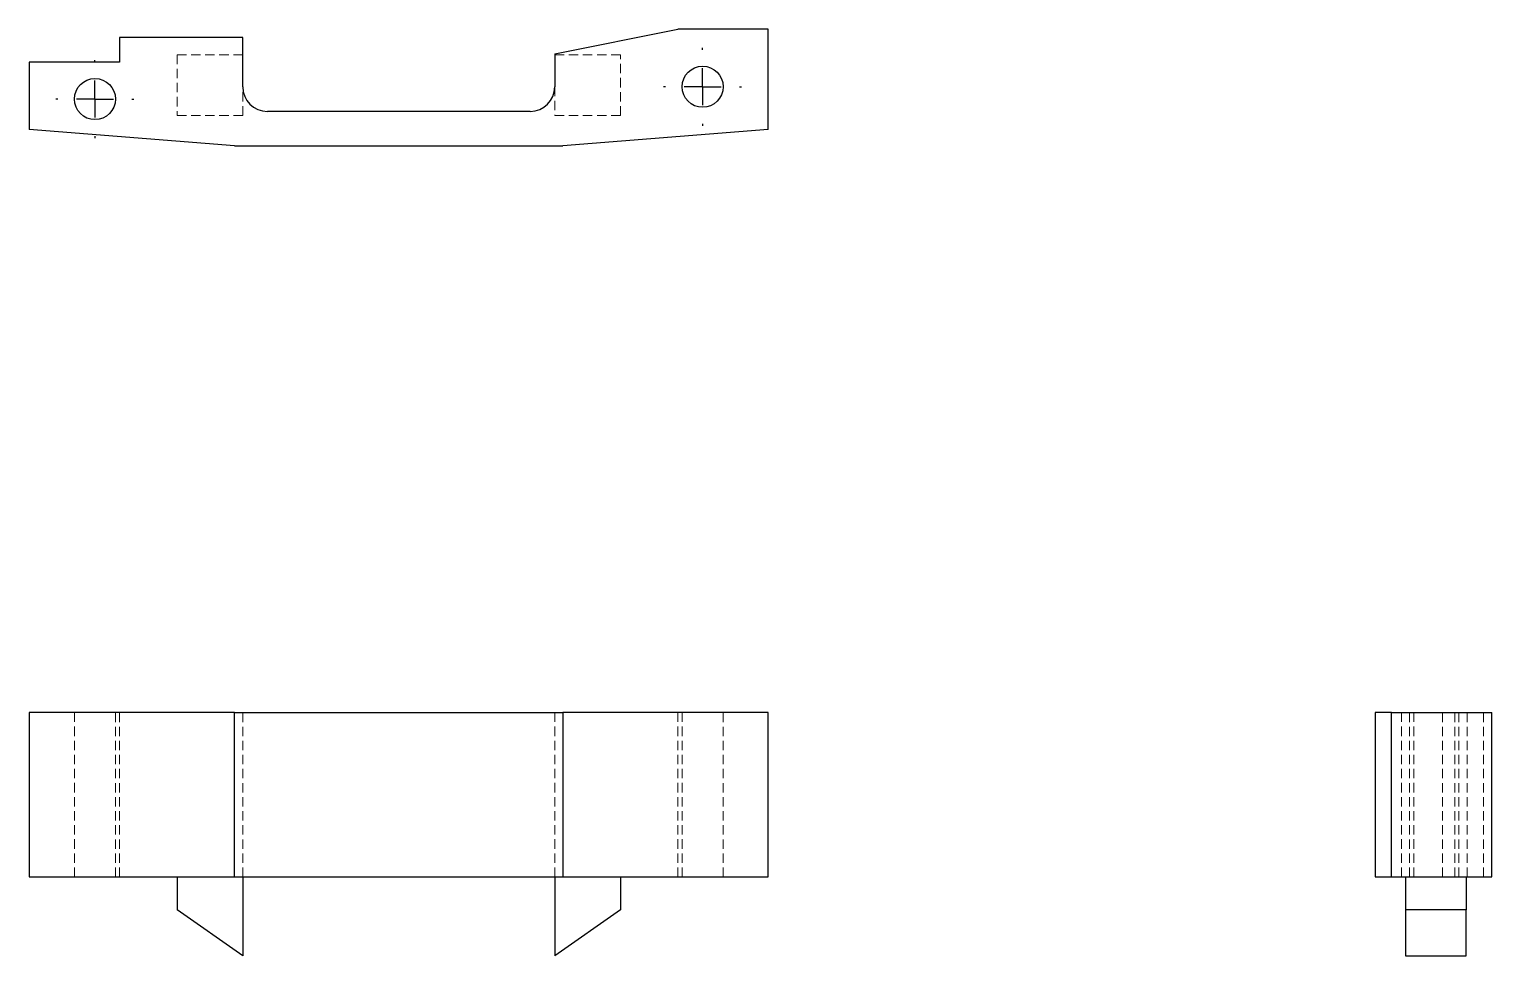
# Model space of a CAD drawing. Header units: millimetres. Extents: x 33 to 231, y 41 to 166.
import ezdxf

# ---------------------------------------------------------------- set-up
doc = ezdxf.new("R2010")
doc.units = ezdxf.units.MM
doc.linetypes.add('HIDDEN', pattern=[1.905, 1.27, -0.635])
doc.layers.add('10', color=7, linetype='Continuous')

# ---------------------------------------------------------------- blocks, each defined once
blk = doc.blocks.new('SW_CENTERMARKSYMBOL_0')
at = {"layer": '10', "color": 0}
for p, q in [((0, 5), (0, 5.28)), ((0, 0), (0, 2.5)), ((-5, 0), (-5.28, 0)), ((0, 0), (-2.5, 0)), ((0, 0), (0, -2.5)), ((0, 0), (2.5, 0)), ((5, 0), (5.28, 0)), ((0, -5), (0, -5.28))]:
    blk.add_line(p, q, dxfattribs=at)
blk = doc.blocks.new('SW_CENTERMARKSYMBOL_1')
at = {"layer": '10', "color": 0}
for p, q in [((0, 5), (0, 5.28)), ((0, 0), (0, 2.5)), ((-5, 0), (-5.28, 0)), ((0, 0), (-2.5, 0)), ((0, 0), (0, -2.5)), ((0, 0), (2.5, 0)), ((5, 0), (5.28, 0)), ((0, -5), (0, -5.28))]:
    blk.add_line(p, q, dxfattribs=at)

msp = doc.modelspace()

# ---------------------------------------------------------------- linework, layer by layer
at = {"color": 7, "linetype": 'Continuous', "lineweight": 25}
for p, q in [((45.22, 164.78), (45.22, 161.44)), ((61.89, 164.78), (45.22, 164.78)), ((61.89, 158.11), (61.89, 164.78)), ((104.11, 162.56), (120.78, 165.89)), ((133, 165.89), (120.78, 165.89)), ((133, 152.33), (133, 165.89)), ((104.11, 162.56), (104.11, 158.11)), ((33, 161.44), (33, 152.33)), ((45.22, 161.44), (33, 161.44)), ((100.78, 154.78), (65.22, 154.78)), ((60.78, 150.11), (33, 152.33)), ((133, 152.33), (105.22, 150.11)), ((60.78, 150.11), (105.22, 150.11)), ((33, 73.45), (33, 51.22)), ((60.78, 73.45), (33, 73.45)), ((60.78, 51.22), (60.78, 73.45)), ((60.78, 73.45), (105.22, 73.45)), ((105.22, 73.45), (105.22, 51.22)), ((133, 73.45), (105.22, 73.45)), ((133, 51.22), (133, 73.45)), ((215.11, 73.45), (215.11, 51.22)), ((217.33, 73.45), (215.11, 73.45)), ((217.33, 51.22), (217.33, 73.45)), ((217.33, 73.45), (230.89, 73.45)), ((230.89, 51.22), (230.89, 73.45)), ((33, 51.22), (60.78, 51.22)), ((53, 51.22), (53, 46.78)), ((60.78, 51.22), (105.22, 51.22)), ((61.89, 51.22), (61.89, 40.55)), ((104.11, 51.22), (104.11, 40.55)), ((105.22, 51.22), (133, 51.22)), ((113, 51.22), (113, 46.78)), ((215.11, 51.22), (217.33, 51.22)), ((217.33, 51.22), (230.89, 51.22)), ((219.22, 51.22), (219.22, 46.78)), ((227.44, 51.22), (227.44, 46.78)), ((61.89, 40.55), (53, 46.78)), ((113, 46.78), (104.11, 40.55)), ((227.44, 46.78), (219.22, 46.78)), ((219.22, 46.78), (219.22, 40.55)), ((227.44, 40.55), (227.44, 46.78)), ((219.22, 40.55), (227.44, 40.55))]:
    msp.add_line(p, q, dxfattribs=at)
at = {"color": 7, "linetype": 'HIDDEN', "lineweight": 18}
for p, q in [((61.89, 162.44), (53, 162.44)), ((53, 162.44), (53, 154.22)), ((113, 162.44), (104.11, 162.44)), ((113, 154.22), (113, 162.44)), ((61.89, 154.22), (61.89, 158.11)), ((104.11, 158.11), (104.11, 154.22)), ((53, 154.22), (61.89, 154.22)), ((104.11, 154.22), (113, 154.22)), ((39.11, 73.45), (39.11, 51.22)), ((44.67, 51.22), (44.67, 73.45)), ((45.22, 51.22), (45.22, 73.45)), ((61.89, 51.22), (61.89, 73.45)), ((104.11, 73.45), (104.11, 51.22)), ((120.78, 73.45), (120.78, 51.22)), ((121.33, 73.45), (121.33, 51.22)), ((126.89, 51.22), (126.89, 73.45)), ((218.67, 73.45), (218.67, 51.22)), ((219.78, 51.22), (219.78, 73.45)), ((220.33, 73.45), (220.33, 51.22)), ((224.22, 51.22), (224.22, 73.45)), ((225.89, 51.22), (225.89, 73.45)), ((226.44, 51.22), (226.44, 73.45)), ((227.56, 51.22), (227.56, 73.45)), ((229.78, 51.22), (229.78, 73.45))]:
    msp.add_line(p, q, dxfattribs=at)
at = {"color": 7, "linetype": 'Continuous', "lineweight": 25}
for centre in [(124.11, 158.11), (41.89, 156.44)]:
    msp.add_circle(centre, 2.78, dxfattribs=at)
for centre, start, end in [((65.22, 158.11), 180, 270), ((100.78, 158.11), 270, 0)]:
    msp.add_arc(centre, 3.33, start, end, dxfattribs=at)

# ---------------------------------------------------------------- block references
at = {"layer": '10'}
for name, p in [('SW_CENTERMARKSYMBOL_1', (124.11, 158.11)), ('SW_CENTERMARKSYMBOL_0', (41.89, 156.44))]:
    msp.add_blockref(name, p, dxfattribs=at)

doc.saveas('drawing.dxf')
